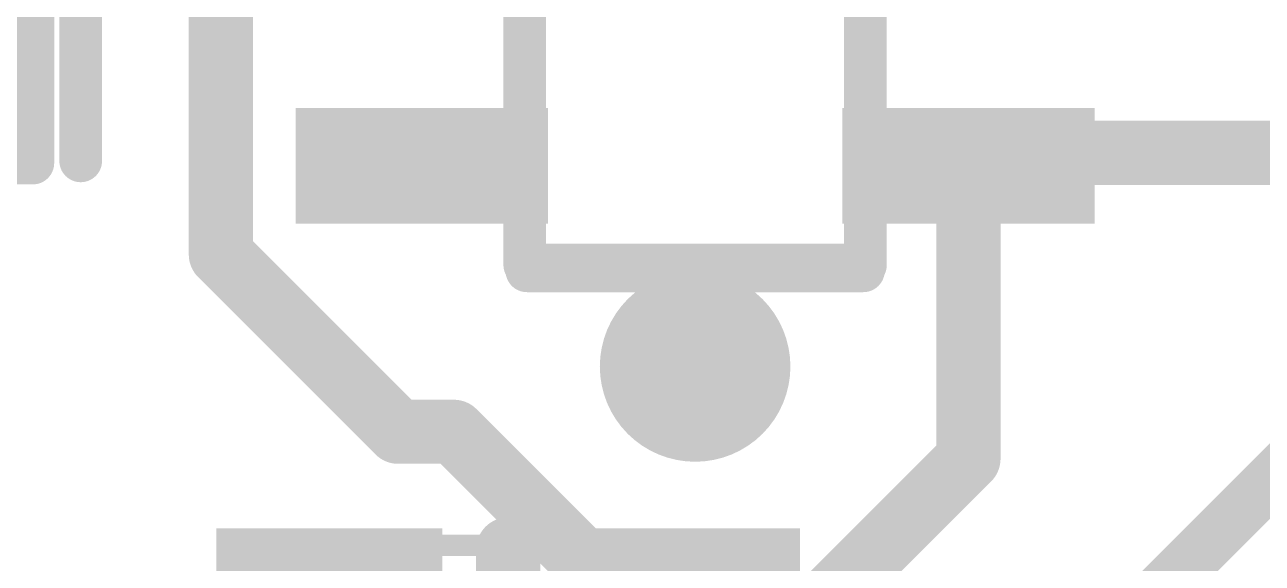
# Model space of a CAD drawing. Extents: x -0.1 to 25.5, y -0.1 to 17.9.
# Drawn here: x 9.51 to 15.4, y 6.05 to 8.61 of the extents above; entities that cross this region are included whole.
import ezdxf

# ---------------------------------------------------------------- set-up
doc = ezdxf.new("R2010")
doc.units = 0
for name, color, linetype in [('1', 12, 'CONTINUOUS'), ('18', 110, 'CONTINUOUS'), ('21', 40, 'CONTINUOUS'), ('51', 253, 'CONTINUOUS')]:
    doc.layers.add(name, color=color, linetype=linetype)

# ---------------------------------------------------------------- blocks, each defined once
blk = doc.blocks.new('RECT')
blk.add_solid([(-0.5, -0.5), (0.5, -0.5), (-0.5, 0.5), (0.5, 0.5)])
blk = doc.blocks.new('ROUNDV')
at = {"const_width": 0.5}
blk.add_lwpolyline([(0, -0.25, 1), (0, 0.25, 1), (0, -0.25)], format="xyb", dxfattribs=at)

msp = doc.modelspace()

# ---------------------------------------------------------------- linework, layer by layer
at = {"layer": '1'}
for points, const_width in [([(10.4444, 10.0746), (10.4444, 7.5177)], 0.3048), ([(14, 7.94), (14.061, 8.001)], 0.3048), ([(15.991, 8.001), (14.061, 8.001)], 0.3048), ([(14, 7.94), (14, 6.546)], 0.3048), ([(10.4444, 7.5177), (11.2877, 6.6744)], 0.3048), ([(15.991, 6.997), (14.8475, 5.8535)], 0.254), ([(11.2877, 6.6744), (11.5526, 6.6744)], 0.3048), ([(12.512, 5.715), (11.5526, 6.6744)], 0.3048), ([(14, 6.546), (13.169, 5.715)], 0.3048)]:
    msp.add_lwpolyline(points, dxfattribs=dict(at, const_width=const_width))
at = {"layer": '1', "const_width": 0.1524}
for points in [[(14.061, 8.0772, 1), (14.061, 7.9248)], [(14.1149, 7.9471, 1), (14.0071, 8.0549)], [(14.0762, 7.94, 1), (13.9238, 7.94)], [(13.9461, 7.9939, 1), (14.0539, 7.8861)], [(10.4983, 7.5716, 1), (10.3905, 7.4638)], [(10.3682, 7.5177, 1), (10.5206, 7.5177)], [(11.2877, 6.7506, 1), (11.2877, 6.5982)], [(11.6065, 6.7283, 1), (11.4987, 6.6205)], [(11.5526, 6.5982, 1), (11.5526, 6.7506)], [(11.2338, 6.6205, 1), (11.3416, 6.7283)], [(14.0539, 6.4921, 1), (13.9461, 6.5999)], [(13.9238, 6.546, 1), (14.0762, 6.546)]]:
    msp.add_lwpolyline(points, format="xyb", dxfattribs=at)
at = {"layer": '21'}
for points, const_width in [([(9.778, 9.563), (9.778, 7.963)], 0.2032), ([(11.9, 7.44), (13.5, 7.44)], 0.2032), ([(11.811, 5.315), (11.811, 6.115)], 0.3048)]:
    msp.add_lwpolyline(points, dxfattribs=dict(at, const_width=const_width))
for points, const_width in [([(9.7272, 7.963, 1), (9.8288, 7.963)], 0.1016), ([(11.9, 7.4908, 1), (11.9, 7.3892)], 0.1016), ([(13.5, 7.3892, 1), (13.5, 7.4908)], 0.1016), ([(11.8872, 6.115, 1), (11.7348, 6.115)], 0.1524)]:
    msp.add_lwpolyline(points, format="xyb", dxfattribs=dict(at, const_width=const_width))
at = {"layer": '51'}
for points, const_width in [([(11.89, 7.468), (11.89, 10.312)], 0.2032), ([(13.51, 10.312), (13.51, 7.468)], 0.2032), ([(9.5504, 9.5734), (9.5504, 7.9526)], 0.2032), ([(9.5504, 7.9526), (6.7056, 7.9526)], 0.2032), ([(13.51, 7.468), (11.89, 7.468)], 0.2032), ([(12.167, 6.134), (11.455, 6.134)], 0.1016)]:
    msp.add_lwpolyline(points, dxfattribs=dict(at, const_width=const_width))
for points, const_width in [([(9.5504, 7.9018, 1), (9.5504, 8.0034)], 0.1016), ([(9.4996, 7.9526, 1), (9.6012, 7.9526)], 0.1016), ([(11.89, 7.5188, 1), (11.89, 7.4172)], 0.1016), ([(13.51, 7.4172, 1), (13.51, 7.5188)], 0.1016), ([(11.8392, 7.468, 1), (11.9408, 7.468)], 0.1016), ([(13.4592, 7.468, 1), (13.5608, 7.468)], 0.1016), ([(11.455, 6.1594, 1), (11.455, 6.1086)], 0.0508), ([(12.167, 6.1086, 1), (12.167, 6.1594)], 0.0508)]:
    msp.add_lwpolyline(points, format="xyb", dxfattribs=dict(at, const_width=const_width))

# ---------------------------------------------------------------- block references
at = {"layer": '1', "xscale": 0.55, "yscale": 1.2, "rotation": 270}
for p in [(11.4, 7.94), (14, 7.94)]:
    msp.add_blockref('RECT', p, dxfattribs=at)
at = {"layer": '1', "xscale": 1.075, "rotation": 180}
for p in [(10.961, 5.715), (12.661, 5.715)]:
    msp.add_blockref('RECT', p, dxfattribs=at)
at = {"layer": '18', "xscale": 0.9064, "yscale": 0.9064}
msp.add_blockref('ROUNDV', (12.7, 6.985), dxfattribs=at)
msp.add_blockref('ROUNDV', (12.7, 6.985), dxfattribs=at)
at = {"layer": '51'}
for p, xscale, yscale, rotation in [((11.525, 7.94), 0.5, 0.65, 270), ((13.875, 7.94), 0.5, 0.65, 270), ((11.2308, 5.7099), 0.5001, 0.95, 180), ((12.3992, 5.7099), 0.5001, 0.95, 180)]:
    msp.add_blockref('RECT', p, dxfattribs=dict(at, xscale=xscale, yscale=yscale, rotation=rotation))

doc.saveas('drawing.dxf')
